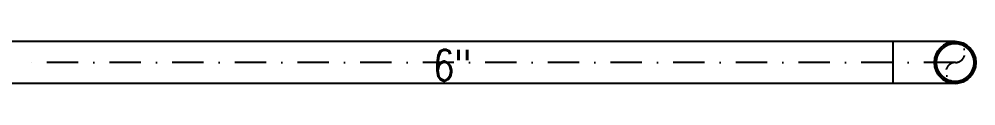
# Model space of a CAD drawing. Header units: millimetres. Extents: x -312439 to 477422, y -331570 to 212570.
# Drawn here: x 357108 to 360989, y 165829 to 165997 of the extents above; entities that cross this region are included whole.
import ezdxf

# ---------------------------------------------------------------- set-up
doc = ezdxf.new("R2010")
doc.units = ezdxf.units.MM
doc.linetypes.add('DASHDOT', pattern=[25.4, 12.7, -6.35, 0, -6.35])
doc.layers.add('ARCONDTEXTO', color=4, linetype='Continuous')
doc.styles.add('ROMANS', font='romans.shx', dxfattribs={"height": 187.5})

msp = doc.modelspace()

# ---------------------------------------------------------------- linework, layer by layer
at = {"color": 5, "linetype": 'Continuous', "extrusion": (0, 1, 0)}
for p, q in [((360903.15, 165997.204), (357018.592, 165997.204)), ((360652.113, 165997.204), (360652.113, 165828.904)), ((360904.563, 165828.904), (355876.539, 165828.904))]:
    msp.add_line(p, q, dxfattribs=at)
at = {"color": 6, "linetype": 'DASHDOT', "ltscale": 10}
msp.add_line((360904.563, 165913.066), (357101.328, 165913.066), dxfattribs=at)
at = {"color": 5, "linetype": 'Continuous'}
for radius in [84.15, 77.04]:
    msp.add_circle((360904.563, 165913.066), radius, dxfattribs=at)
for radius, start, end in [(77.04, 0.004415, 179.995585), (84.15, 179.995958, 0.00405)]:
    msp.add_arc((360904.563, 165913.054), radius, start, end, dxfattribs=at)
at = {"color": 6, "linetype": 'DASHDOT', "ltscale": 4}
for centre, start, end in [((360905.679, 165951.586), 270, 90), ((360905.679, 165874.546), 90, 270)]:
    msp.add_arc(centre, 38.52, start, end, dxfattribs=at)
at = {"color": 5, "linetype": 'Continuous', "extrusion": (-4.43831e-111, 1.55557e-63, -1)}
for major_axis in [(0, 84.15), (0, 77.04)]:
    msp.add_ellipse((360904.563, 165913.066), major_axis=major_axis, ratio=1, start_param=-1.57079633, end_param=4.71238898, dxfattribs=at)

# ---------------------------------------------------------------- texts
at = {"layer": 'ARCONDTEXTO', "linetype": 'Continuous', "lineweight": -3, "style": 'ROMANS', "width": 0.8}
msp.add_text('6"', height=125, dxfattribs=at).set_placement((358787.496, 165839.322))

doc.saveas('drawing.dxf')
